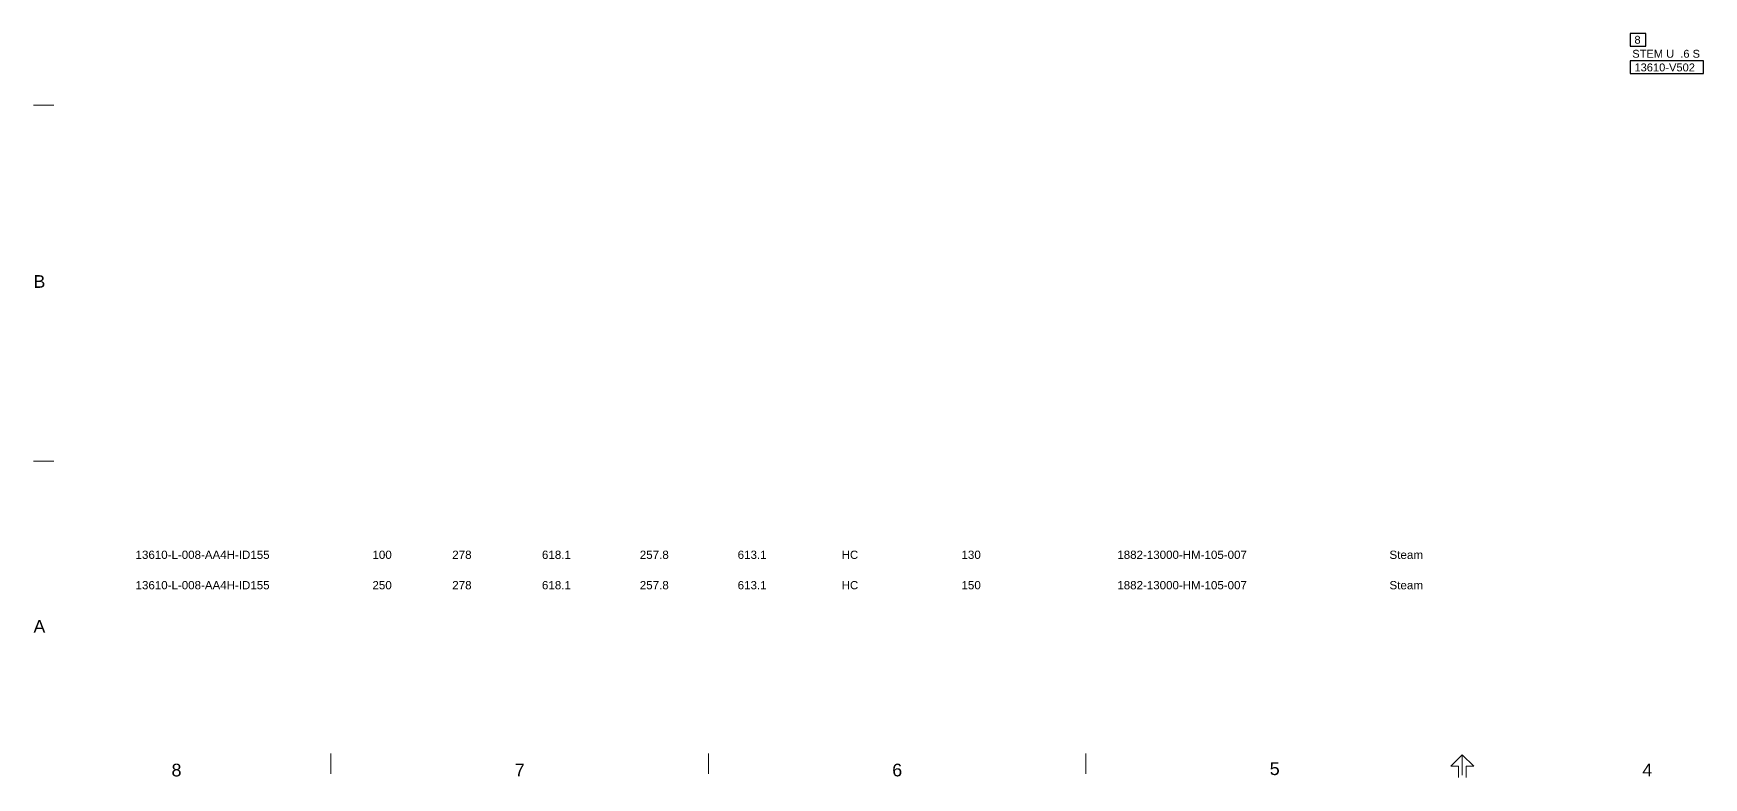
# Model space of a CAD drawing. Header units: inches. Extents: x 18 to 823, y 11 to 584.
# Drawn here: x 18.8 to 484, y 10.9 to 218.3 of the extents above; entities that cross this region are included whole.
import ezdxf
from ezdxf.enums import TextEntityAlignment as Align
from ezdxf.xclip import XClip

# ---------------------------------------------------------------- set-up
doc = ezdxf.new("R2010")
doc.units = ezdxf.units.IN
doc.header["$MEASUREMENT"] = 0
doc.header["$XCLIPFRAME"] = 0
for name, color, linetype in [('1882-13610-HP-186-001-008(02OF02)_MODEL-EMBED 1_DWG$0$Default', 7, 'Continuous'), ('BG 0 -1', 7, 'Continuous'), ('ISOTEXT', 7, 'Continuous'), ('WELDS', 7, 'Continuous')]:
    doc.layers.add(name, color=color, linetype=linetype)
doc.styles.add('1882-13610-HP-186-001-008(02OF02)_MODEL-EMBED 1_DWG$0$Arial', font='arial.ttf')
doc.styles.add('Arial', font='arial.ttf')

# ---------------------------------------------------------------- blocks, each defined once
blk = doc.blocks.new('1882-13610-HP-186-001-008(02OF02)_MODEL-EMBED 1_DWG')
at = {"layer": '1882-13610-HP-186-001-008(02OF02)_MODEL-EMBED 1_DWG$0$Default', "color": 4, "style": '1882-13610-HP-186-001-008(02OF02)_MODEL-EMBED 1_DWG$0$Arial'}
for s, width, p in [('13610-L-008-AA4H-ID155', 1.002891, (0.84302, -0.115628)), ('100', 1.008516, (3.43979, -0.115628)), ('278', 1.008516, (4.31479, -0.115628)), ('618.1 ', 1.008516, (5.29826, -0.115628)), ('257.8 ', 1.008516, (6.371177, -0.115628)), ('613.1 ', 1.008516, (7.444094, -0.115628)), ('HC', 0.992063, (8.5857, -0.115628)), ('130', 1.008516, (9.898125, -0.115628)), ('1882-13000-HM-105-007', 1.00296, (11.607138, -0.115628)), ('Steam', 1.013128, (14.590457, -0.115628)), ('13610-L-008-AA4H-ID155', 1.002891, (0.84302, -0.448962)), ('250', 1.008516, (3.43979, -0.448962)), ('618.1 ', 1.008516, (5.29826, -0.448962)), ('257.8 ', 1.008516, (6.371177, -0.448962)), ('613.1 ', 1.008516, (7.444094, -0.448962)), ('HC', 0.992063, (8.5857, -0.448962)), ('150', 1.008516, (9.898125, -0.448962)), ('1882-13000-HM-105-007', 1.00296, (11.607138, -0.448962)), ('Steam', 1.013128, (14.590457, -0.448962))]:
    blk.add_text(s, height=0.090278, dxfattribs=dict(at, width=width)).set_placement(p, align=Align.TOP_LEFT)
at = {"layer": '1882-13610-HP-186-001-008(02OF02)_MODEL-EMBED 1_DWG$0$Default', "color": 7, "style": '1882-13610-HP-186-001-008(02OF02)_MODEL-EMBED 1_DWG$0$Arial', "width": 1.008516}
blk.add_text('278', height=0.090278, dxfattribs=at).set_placement((4.31479, -0.448962), align=Align.TOP_LEFT)

msp = doc.modelspace()

# ---------------------------------------------------------------- linework, layer by layer
at = {"layer": 'BG 0 -1', "color": 7, "linetype": 'Continuous', "lineweight": 9}
for p, q in [((24.49, 198.28), (18.83, 198.28)), ((24.49, 99.14), (18.83, 99.14)), ((101.7, 17.68), (101.7, 12.02)), ((206.83, 17.68), (206.83, 12.02)), ((311.95, 17.68), (311.95, 12.02)), ((416.76, 17.3), (413.57, 14.12)), ((413.57, 14.12), (415.69, 14.12)), ((415.69, 14.12), (415.69, 10.94)), ((419.94, 14.12), (416.76, 17.3)), ((416.76, 17.29), (416.76, 11.64)), ((417.82, 14.12), (419.94, 14.12)), ((417.82, 14.12), (417.82, 10.94))]:
    msp.add_line(p, q, dxfattribs=at)
at = {"layer": 'ISOTEXT', "color": 7, "linetype": 'Continuous', "lineweight": 30}
for p, q in [((467.88, 218.28), (463.48, 218.28)), ((463.48, 218.28), (463.48, 214.76)), ((463.48, 214.76), (467.88, 214.76)), ((467.88, 214.76), (467.88, 218.28)), ((483.96, 210.6), (463.48, 210.6)), ((463.48, 210.6), (463.48, 207.08)), ((483.96, 207.08), (483.96, 210.6)), ((463.48, 207.08), (483.96, 207.08))]:
    msp.add_line(p, q, dxfattribs=at)

# ---------------------------------------------------------------- block references
at = {"layer": 'WELDS', "linetype": 'ByBlock'}
ref = msp.add_blockref('1882-13610-HP-186-001-008(02OF02)_MODEL-EMBED 1_DWG', (25.87, 77.1), dxfattribs=dict(at, xscale=25.4, yscale=25.4, zscale=25.4))
XClip(ref).set_block_clipping_path([(-0.029528, -2.50648), (15.699643, 0.003937)])

# ---------------------------------------------------------------- texts
at = {"layer": 'BG 0 -1', "color": 7, "style": 'Arial'}
for s, height, width, p in [('B ', 3.537, 1.005373, (18.84, 147.39)), ('A', 3.54, 1.004063, (18.84, 51.29))]:
    msp.add_text(s, height=height, dxfattribs=dict(at, width=width)).set_placement(p)
at = {"layer": 'BG 0 -1', "color": 7, "style": 'Arial', "width": 1.008516}
for s, p in [('8', (58.68, 13.03)), ('7', (154.26, 13.05)), ('6', (259.39, 13.05)), ('5', (364.51, 13.39)), ('4', (468.28, 13.05))]:
    msp.add_text(s, height=3.54, dxfattribs=at).set_placement(p, align=Align.MIDDLE)
at = {"layer": 'ISOTEXT', "color": 2, "style": 'Arial'}
for s, width, p in [('8', 1.008516, (464.7, 215.4)), ('STEM U  .6 S', 1.003776, (464.1, 211.5)), ('13610-V502', 1.006335, (464.7, 207.7))]:
    msp.add_text(s, height=2.2, dxfattribs=dict(at, width=width)).set_placement(p)

doc.saveas('drawing.dxf')
